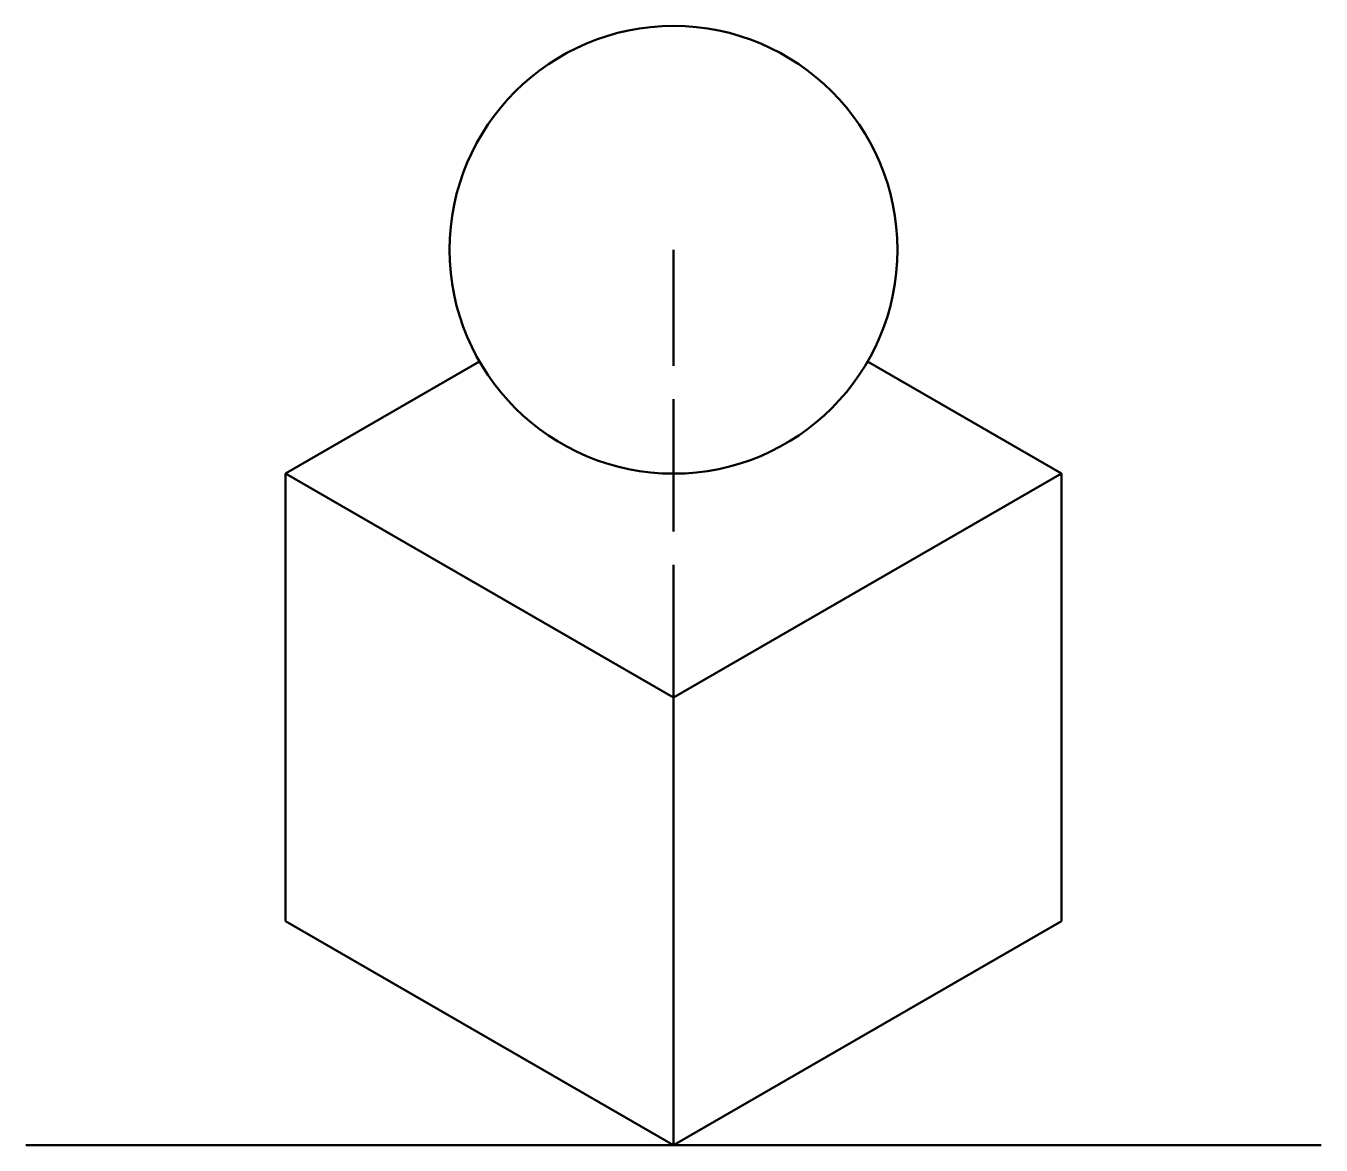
# Paper-space layout 'Layout3' of a CAD drawing. Header units: millimetres. Extents: x 79 to 196, y 52 to 153.
import ezdxf

# ---------------------------------------------------------------- set-up
doc = ezdxf.new("R2010")
doc.units = ezdxf.units.MM
doc.linetypes.add('ACAD_ISO02W100', pattern=[15, 12, -3])

psp = doc.layouts.new('Layout3')

# ---------------------------------------------------------------- linework, layer by layer
at = {"linetype": 'ACAD_ISO02W100', "lineweight": 50}
psp.add_line((137.27, 92.16), (137.27, 132.66), dxfattribs=at)
at = {"lineweight": 50}
for p, q in [((102.19, 112.41), (119.73, 122.54)), ((154.8, 122.54), (172.34, 112.41)), ((102.19, 71.91), (102.19, 112.41)), ((102.19, 112.41), (137.27, 92.16)), ((137.27, 92.16), (172.34, 112.41)), ((172.34, 112.41), (172.34, 71.91)), ((137.27, 92.16), (137.27, 51.66)), ((137.27, 51.66), (102.19, 71.91)), ((137.27, 51.66), (172.34, 71.91)), ((78.71, 51.66), (195.83, 51.66))]:
    psp.add_line(p, q, dxfattribs=at)
psp.add_circle((137.27, 132.66), 20.25, dxfattribs=at)

doc.saveas('drawing.dxf')
